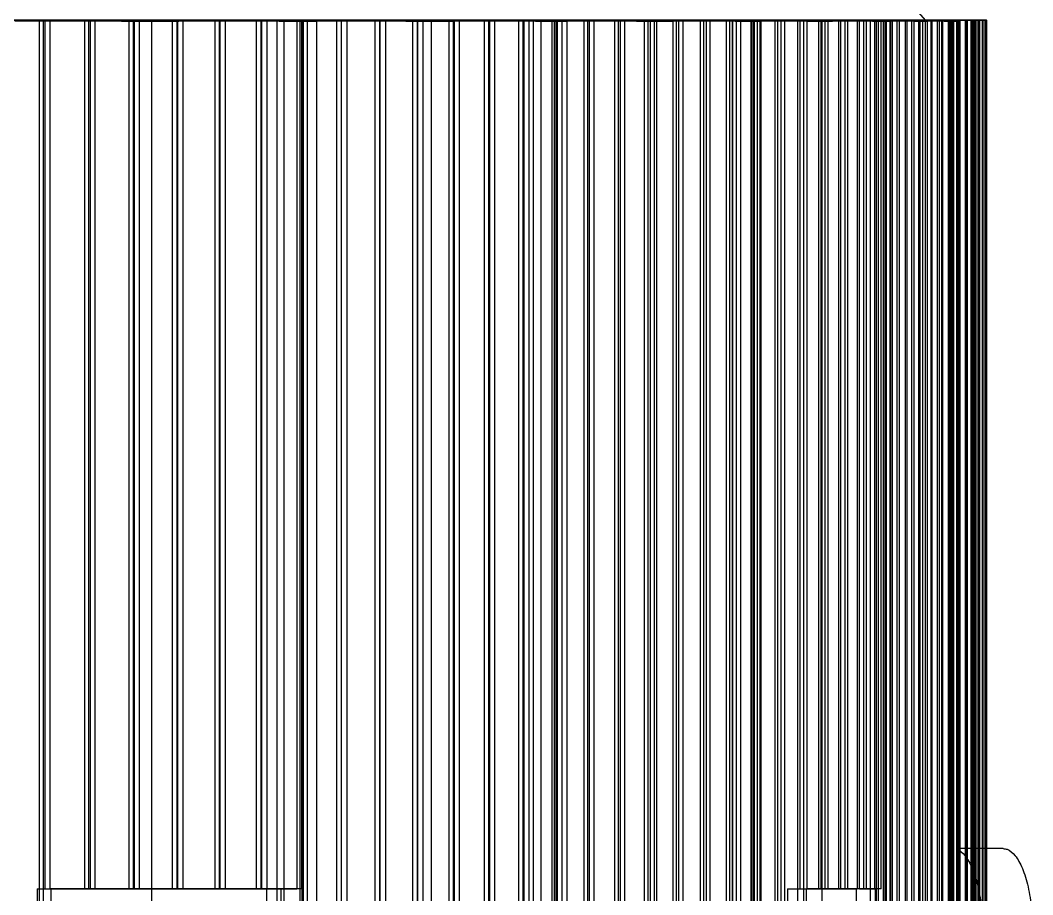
# Model space of a CAD drawing. Header units: millimetres. Extents: x -4172 to 126100, y -2 to 142133.
# Drawn here: x 65495 to 70583, y 44488 to 48883 of the extents above; entities that cross this region are included whole.
import ezdxf

# ---------------------------------------------------------------- set-up
doc = ezdxf.new("R2010")
doc.units = ezdxf.units.MM
doc.header["$LTSCALE"] = 100
doc.layers.add('Visible', color=7, linetype='Continuous', lineweight=25)

msp = doc.modelspace()

# ---------------------------------------------------------------- linework, layer by layer
at = {"layer": 'Visible'}
for p, q in [((70191.78, 48882.58), (48111.86, 48882.58)), ((61467.92, 48882.58), (70216.78, 48882.58)), ((70316.78, 48882.58), (61495.19, 48882.58)), ((65590.08, 48882.58), (65389.45, 48882.58)), ((65411.42, 48882.58), (65612.66, 48882.58)), ((66004.51, 48877.58), (65468.8, 48877.58)), ((65590.08, 48882.58), (65590.08, 43017.58)), ((65612.66, 48882.58), (65590.08, 48882.58)), ((65612.66, 43017.58), (65612.66, 48882.58)), ((65817.47, 48882.58), (65620.64, 48882.58)), ((65620.64, 48882.58), (65643.22, 48882.58)), ((65620.64, 44517.58), (65620.64, 48882.58)), ((65643.22, 48882.58), (65840.66, 48882.58)), ((65643.22, 48882.58), (65643.22, 44517.58)), ((65817.47, 48882.58), (65817.47, 44517.58)), ((65840.66, 48882.58), (65817.47, 48882.58)), ((65840.66, 44517.58), (65840.66, 48882.58)), ((66040.39, 48882.58), (65847.44, 48882.58)), ((65847.44, 44517.58), (65847.44, 48882.58)), ((65847.44, 48882.58), (65870.62, 48882.58)), ((65870.62, 48882.58), (66064.15, 48882.58)), ((65870.62, 48882.58), (65870.62, 44517.58)), ((66004.51, 48877.58), (66155.89, 48877.58)), ((66040.39, 48882.58), (66040.39, 44517.58)), ((66064.15, 48882.58), (66040.39, 48882.58)), ((66064.15, 44517.58), (66064.15, 48882.58)), ((66258.7, 48882.58), (66069.75, 48882.58)), ((66069.75, 44517.58), (66069.75, 48882.58)), ((66069.75, 48882.58), (66093.52, 48882.58)), ((66093.52, 48882.58), (66283.04, 48882.58)), ((66093.52, 48882.58), (66093.52, 44517.58)), ((66155.89, 44352.58), (66155.89, 48877.58)), ((66155.89, 48877.58), (66291.48, 48877.58)), ((66258.7, 48882.58), (66258.7, 44517.58)), ((66283.04, 48882.58), (66258.7, 48882.58)), ((66283.04, 44517.58), (66283.04, 48882.58)), ((66472.3, 48882.58), (66287.44, 48882.58)), ((66287.44, 44517.58), (66287.44, 48882.58)), ((66287.44, 48882.58), (66311.78, 48882.58)), ((66796.11, 48877.58), (66291.48, 48877.58)), ((66311.78, 48882.58), (66497.2, 48882.58)), ((66311.78, 48882.58), (66311.78, 44517.58)), ((66472.3, 48882.58), (66472.3, 44517.58)), ((66497.2, 48882.58), (66472.3, 48882.58)), ((66497.2, 44517.58), (66497.2, 48882.58)), ((66681.08, 48882.58), (66500.4, 48882.58)), ((66500.4, 44517.58), (66500.4, 48882.58)), ((66500.4, 48882.58), (66525.31, 48882.58)), ((66525.31, 48882.58), (66706.54, 48882.58)), ((66525.31, 48882.58), (66525.31, 44517.58)), ((66681.08, 48882.58), (66681.08, 44517.58)), ((66706.54, 48882.58), (66681.08, 48882.58)), ((66706.54, 44517.58), (66706.54, 48882.58)), ((66884.94, 48882.58), (66708.54, 48882.58)), ((66708.54, 44517.58), (66708.54, 48882.58)), ((66708.54, 48882.58), (66733.99, 48882.58)), ((66733.99, 48882.58), (66910.93, 48882.58)), ((66733.99, 48882.58), (66733.99, 44517.58)), ((66786.43, 43017.58), (66786.43, 48877.58)), ((66796.11, 48877.58), (66822.2, 48877.58)), ((66822.2, 48877.58), (66901.79, 48877.58)), ((66822.2, 43017.58), (66822.2, 48877.58)), ((66884.94, 48882.58), (66884.94, 44517.58)), ((66910.93, 48882.58), (66884.94, 48882.58)), ((66901.79, 43017.58), (66901.79, 48877.58)), ((66901.79, 48877.58), (66919.03, 48877.58)), ((66910.93, 44517.58), (66910.93, 48882.58)), ((67083.76, 48882.58), (66911.73, 48882.58)), ((66911.73, 48882.58), (66937.72, 48882.58)), ((66911.73, 43017.58), (66911.73, 48882.58)), ((66919.03, 48877.58), (66985.34, 48877.58)), ((66919.03, 43017.58), (66919.03, 48877.58)), ((66937.72, 48882.58), (67110.28, 48882.58)), ((66937.72, 48882.58), (66937.72, 43017.58)), ((66985.34, 43017.58), (66985.34, 48877.58)), ((67432.37, 48877.58), (66985.34, 48877.58)), ((67110.28, 48882.58), (67083.76, 48882.58)), ((67083.76, 48882.58), (67083.76, 43017.58)), ((67277.46, 48882.58), (67109.88, 48882.58)), ((67109.88, 43017.58), (67109.88, 48882.58)), ((67109.88, 48882.58), (67136.39, 48882.58)), ((67110.28, 43017.58), (67110.28, 48882.58)), ((67136.39, 48882.58), (67304.48, 48882.58)), ((67136.39, 48882.58), (67136.39, 43017.58)), ((67277.46, 48882.58), (67277.46, 43017.58)), ((67304.48, 48882.58), (67277.46, 48882.58)), ((67465.92, 48882.58), (67302.88, 48882.58)), ((67302.88, 48882.58), (67329.9, 48882.58)), ((67302.88, 43017.58), (67302.88, 48882.58)), ((67304.48, 43017.58), (67304.48, 48882.58)), ((67329.9, 48882.58), (67493.44, 48882.58)), ((67329.9, 48882.58), (67329.9, 43017.58)), ((67432.37, 48877.58), (67561, 48877.58)), ((67493.44, 48882.58), (67465.92, 48882.58)), ((67465.92, 48882.58), (67465.92, 43017.58)), ((67649.06, 48882.58), (67490.64, 48882.58)), ((67490.64, 43017.58), (67490.64, 48882.58)), ((67490.64, 48882.58), (67518.16, 48882.58)), ((67493.44, 43017.58), (67493.44, 48882.58)), ((67518.16, 48882.58), (67677.06, 48882.58)), ((67518.16, 48882.58), (67518.16, 43017.58)), ((67561, 48877.58), (67671.41, 48877.58)), ((67561, 43017.58), (67561, 48877.58)), ((67649.06, 48882.58), (67649.06, 43017.58)), ((67677.06, 48882.58), (67649.06, 48882.58)), ((68084.79, 48877.58), (67671.41, 48877.58)), ((67826.77, 48882.58), (67673.06, 48882.58)), ((67673.06, 48882.58), (67701.06, 48882.58)), ((67673.06, 43017.58), (67673.06, 48882.58)), ((67677.06, 43017.58), (67677.06, 48882.58)), ((67701.06, 48882.58), (67855.24, 48882.58)), ((67701.06, 48882.58), (67701.06, 43017.58)), ((67855.24, 48882.58), (67826.77, 48882.58)), ((67826.77, 48882.58), (67826.77, 43017.58)), ((67998.97, 48882.58), (67850.04, 48882.58)), ((67850.04, 43017.58), (67850.04, 48882.58)), ((67850.04, 48882.58), (67878.51, 48882.58)), ((67855.24, 43017.58), (67855.24, 48882.58)), ((67878.51, 48882.58), (68027.9, 48882.58)), ((67878.51, 48882.58), (67878.51, 43017.58)), ((67998.97, 48882.58), (67998.97, 43017.58)), ((68027.9, 48882.58), (67998.97, 48882.58)), ((68165.58, 48882.58), (68021.5, 48882.58)), ((68021.5, 48882.58), (68050.42, 48882.58)), ((68021.5, 43017.58), (68021.5, 48882.58)), ((68027.9, 43017.58), (68027.9, 48882.58)), ((68050.42, 48882.58), (68194.94, 48882.58)), ((68050.42, 48882.58), (68050.42, 43017.58)), ((68074.44, 43017.58), (68074.44, 48877.58)), ((68084.79, 48877.58), (68112.69, 48877.58)), ((68112.69, 48877.58), (68178.99, 48877.58)), ((68112.69, 43017.58), (68112.69, 48877.58)), ((68194.94, 48882.58), (68165.58, 48882.58)), ((68165.58, 48882.58), (68165.58, 43017.58)), ((68178.99, 43017.58), (68178.99, 48877.58)), ((68178.99, 48877.58), (68192.88, 48877.58)), ((68326.5, 48882.58), (68187.35, 48882.58)), ((68187.35, 43017.58), (68187.35, 48882.58)), ((68187.35, 48882.58), (68216.71, 48882.58)), ((68192.88, 48877.58), (68244.17, 48877.58)), ((68192.88, 43017.58), (68192.88, 48877.58)), ((68194.94, 43017.58), (68194.94, 48882.58)), ((68216.71, 48882.58), (68356.28, 48882.58)), ((68216.71, 48882.58), (68216.71, 43017.58)), ((68244.17, 43017.58), (68244.17, 48877.58)), ((68590.95, 48877.58), (68244.17, 48877.58)), ((68326.5, 48882.58), (68326.5, 43017.58)), ((68356.28, 48882.58), (68326.5, 48882.58)), ((68481.65, 48882.58), (68347.51, 48882.58)), ((68347.51, 48882.58), (68377.29, 48882.58)), ((68347.51, 43017.58), (68347.51, 48882.58)), ((68356.28, 43017.58), (68356.28, 48882.58)), ((68377.29, 48882.58), (68511.84, 48882.58)), ((68377.29, 48882.58), (68377.29, 43017.58)), ((68511.84, 48882.58), (68481.65, 48882.58)), ((68481.65, 48882.58), (68481.65, 43017.58)), ((68630.96, 48882.58), (68501.89, 48882.58)), ((68501.89, 43017.58), (68501.89, 48882.58)), ((68501.89, 48882.58), (68532.08, 48882.58)), ((68511.84, 43017.58), (68511.84, 48882.58)), ((68532.08, 48882.58), (68661.54, 48882.58)), ((68532.08, 48882.58), (68532.08, 43017.58)), ((68590.95, 48877.58), (68693.5, 48877.58)), ((68630.96, 48882.58), (68630.96, 43017.58)), ((68661.54, 48882.58), (68630.96, 48882.58)), ((68774.34, 48882.58), (68650.41, 48882.58)), ((68650.41, 48882.58), (68680.99, 48882.58)), ((68650.41, 43017.58), (68650.41, 48882.58)), ((68661.54, 43017.58), (68661.54, 48882.58)), ((68680.99, 48882.58), (68805.3, 48882.58)), ((68680.99, 48882.58), (68680.99, 43017.58)), ((68693.5, 48877.58), (68775.87, 48877.58)), ((68693.5, 43017.58), (68693.5, 48877.58)), ((68805.3, 48882.58), (68774.34, 48882.58)), ((68774.34, 48882.58), (68774.34, 43017.58)), ((69087.29, 48877.58), (68775.87, 48877.58)), ((68911.73, 48882.58), (68793, 48882.58)), ((68793, 43017.58), (68793, 48882.58)), ((68793, 48882.58), (68823.96, 48882.58)), ((68805.3, 43017.58), (68805.3, 48882.58)), ((68823.96, 48882.58), (68943.05, 48882.58)), ((68823.96, 48882.58), (68823.96, 43017.58)), ((68911.73, 48882.58), (68911.73, 43017.58)), ((68943.05, 48882.58), (68911.73, 48882.58)), ((69043.05, 48882.58), (68929.58, 48882.58)), ((68929.58, 48882.58), (68960.9, 48882.58)), ((68929.58, 43017.58), (68929.58, 48882.58)), ((68943.05, 43017.58), (68943.05, 48882.58)), ((68960.9, 48882.58), (69074.72, 48882.58)), ((68960.9, 48882.58), (68960.9, 43017.58)), ((69074.72, 48882.58), (69043.05, 48882.58)), ((69043.05, 48882.58), (69043.05, 43017.58)), ((69168.24, 48882.58), (69060.09, 48882.58)), ((69060.09, 43017.58), (69060.09, 48882.58)), ((69060.09, 48882.58), (69091.76, 48882.58)), ((69074.72, 43017.58), (69074.72, 48882.58)), ((69076.54, 43017.58), (69076.54, 48877.58)), ((69087.29, 48877.58), (69116.27, 48877.58)), ((69091.76, 48882.58), (69200.23, 48882.58)), ((69091.76, 48882.58), (69091.76, 43017.58)), ((69116.27, 48877.58), (69167.56, 48877.58)), ((69116.27, 43017.58), (69116.27, 48877.58)), ((69167.56, 43017.58), (69167.56, 48877.58)), ((69167.56, 48877.58), (69177.75, 48877.58)), ((69168.24, 48882.58), (69168.24, 43017.58)), ((69200.23, 48882.58), (69168.24, 48882.58)), ((69177.75, 48877.58), (69212.7, 48877.58)), ((69177.75, 43017.58), (69177.75, 48877.58)), ((69287.23, 48882.58), (69184.46, 48882.58)), ((69184.46, 48882.58), (69216.45, 48882.58)), ((69184.46, 43017.58), (69184.46, 48882.58)), ((69200.23, 43017.58), (69200.23, 48882.58)), ((69212.7, 43017.58), (69212.7, 48877.58)), ((69450.25, 48877.58), (69212.7, 48877.58)), ((69216.45, 48882.58), (69319.54, 48882.58)), ((69216.45, 48882.58), (69216.45, 43017.58)), ((69319.54, 48882.58), (69287.23, 48882.58)), ((69287.23, 48882.58), (69287.23, 43017.58)), ((69399.97, 48882.58), (69302.62, 48882.58)), ((69302.62, 43017.58), (69302.62, 48882.58)), ((69302.62, 48882.58), (69334.93, 48882.58)), ((69319.54, 43017.58), (69319.54, 48882.58)), ((69334.93, 48882.58), (69432.57, 48882.58)), ((69334.93, 48882.58), (69334.93, 43017.58)), ((69399.97, 48882.58), (69399.97, 43017.58)), ((69432.57, 48882.58), (69399.97, 48882.58)), ((69506.39, 48882.58), (69414.52, 48882.58)), ((69414.52, 48882.58), (69447.12, 48882.58)), ((69414.52, 44517.58), (69414.52, 48882.58)), ((69432.57, 43017.58), (69432.57, 48882.58)), ((69447.12, 48882.58), (69539.27, 48882.58)), ((69447.12, 48882.58), (69447.12, 44517.58)), ((69450.25, 48877.58), (69524.06, 48877.58)), ((69506.39, 48882.58), (69506.39, 44517.58)), ((69539.27, 48882.58), (69506.39, 48882.58)), ((69606.44, 48882.58), (69520.09, 48882.58)), ((69520.09, 44517.58), (69520.09, 48882.58)), ((69520.09, 48882.58), (69552.97, 48882.58)), ((69524.06, 44222.58), (69524.06, 48877.58)), ((69524.06, 48877.58), (69576.26, 48877.58)), ((69539.27, 44517.58), (69539.27, 48882.58)), ((69552.97, 48882.58), (69639.58, 48882.58)), ((69552.97, 48882.58), (69552.97, 44517.58)), ((69777.65, 48877.58), (69576.26, 48877.58)), ((69606.44, 48882.58), (69606.44, 44517.58)), ((69639.58, 48882.58), (69606.44, 48882.58)), ((69700.07, 48882.58), (69619.29, 48882.58)), ((69619.29, 44517.58), (69619.29, 48882.58)), ((69619.29, 48882.58), (69652.43, 48882.58)), ((69639.58, 44517.58), (69639.58, 48882.58)), ((69652.43, 48882.58), (69733.46, 48882.58)), ((69652.43, 48882.58), (69652.43, 44517.58)), ((69700.07, 48882.58), (69700.07, 44517.58)), ((69733.46, 48882.58), (69700.07, 48882.58)), ((69787.23, 48882.58), (69712.06, 48882.58)), ((69712.06, 44517.58), (69712.06, 48882.58)), ((69712.06, 48882.58), (69745.45, 48882.58)), ((69733.46, 44517.58), (69733.46, 48882.58)), ((69745.45, 48882.58), (69820.85, 48882.58)), ((69745.45, 48882.58), (69745.45, 44517.58)), ((69766.77, 43017.58), (69766.77, 48877.58)), ((69777.65, 48877.58), (69806.97, 48877.58)), ((69787.23, 48882.58), (69787.23, 44517.58)), ((69820.85, 48882.58), (69787.23, 48882.58)), ((69867.88, 48882.58), (69798.36, 48882.58)), ((69798.36, 48882.58), (69831.98, 48882.58)), ((69798.36, 43017.58), (69798.36, 48882.58)), ((69806.97, 48877.58), (69841.92, 48877.58)), ((69806.97, 43017.58), (69806.97, 48877.58)), ((69820.85, 44517.58), (69820.85, 48882.58)), ((69831.98, 48882.58), (69901.71, 48882.58)), ((69831.98, 48882.58), (69831.98, 43017.58)), ((69841.92, 43017.58), (69841.92, 48877.58)), ((69841.92, 48877.58), (69848.14, 48877.58)), ((69848.14, 48877.58), (69865.84, 48877.58)), ((69848.14, 43017.58), (69848.14, 48877.58)), ((69865.84, 43017.58), (69865.84, 48877.58)), ((69988, 48877.58), (69865.84, 48877.58)), ((69901.71, 48882.58), (69867.88, 48882.58)), ((69867.88, 48882.58), (69867.88, 43017.58)), ((69941.98, 48882.58), (69878.13, 48882.58)), ((69878.13, 43017.58), (69878.13, 48882.58)), ((69878.13, 48882.58), (69911.97, 48882.58)), ((69901.71, 43017.58), (69901.71, 48882.58)), ((69911.97, 48882.58), (69976, 48882.58)), ((69911.97, 48882.58), (69911.97, 43017.58)), ((69941.98, 48882.58), (69941.98, 43017.58)), ((69976, 48882.58), (69941.98, 48882.58)), ((70009.48, 48882.58), (69951.35, 48882.58)), ((69951.35, 48882.58), (69985.38, 48882.58)), ((69951.35, 43017.58), (69951.35, 48882.58)), ((69976, 43017.58), (69976, 48882.58)), ((69985.38, 48882.58), (70043.68, 48882.58)), ((69985.38, 48882.58), (69985.38, 43017.58)), ((69988, 48877.58), (70031.16, 48877.58)), ((70043.68, 48882.58), (70009.48, 48882.58)), ((70009.48, 48882.58), (70009.48, 43017.58)), ((70070.35, 48882.58), (70017.97, 48882.58)), ((70017.97, 43017.58), (70017.97, 48882.58)), ((70017.97, 48882.58), (70052.18, 48882.58)), ((70031.16, 48877.58), (70051.83, 48877.58)), ((70031.16, 43017.58), (70031.16, 48877.58)), ((70043.68, 43017.58), (70043.68, 48882.58)), ((70137.98, 48877.58), (70051.83, 48877.58)), ((70052.18, 48882.58), (70104.72, 48882.58)), ((70052.18, 48882.58), (70052.18, 43017.58)), ((70070.35, 48882.58), (70070.35, 43017.58)), ((70104.72, 48882.58), (70070.35, 48882.58)), ((70124.57, 48882.58), (70077.97, 48882.58)), ((70077.97, 48882.58), (70112.33, 48882.58)), ((70077.97, 43017.58), (70077.97, 48882.58)), ((70104.72, 43017.58), (70104.72, 48882.58)), ((70112.33, 48882.58), (70159.08, 48882.58)), ((70112.33, 48882.58), (70112.33, 43017.58)), ((70159.08, 48882.58), (70124.57, 48882.58)), ((70124.57, 48882.58), (70124.57, 43017.58)), ((70127.26, 43017.58), (70127.26, 48877.58)), ((70172.11, 48882.58), (70131.29, 48882.58)), ((70131.29, 43017.58), (70131.29, 48882.58)), ((70131.29, 48882.58), (70165.8, 48882.58)), ((70137.98, 48877.58), (70166.87, 48877.58)), ((70159.08, 43017.58), (70159.08, 48882.58)), ((70165.8, 48882.58), (70206.73, 48882.58)), ((70165.8, 48882.58), (70165.8, 43017.58)), ((70166.87, 48877.58), (70184.58, 48877.58)), ((70166.87, 43017.58), (70166.87, 48877.58)), ((70172.11, 48882.58), (70172.11, 43017.58)), ((70206.73, 48882.58), (70172.11, 48882.58)), ((70212.93, 48882.58), (70177.94, 48882.58)), ((70177.94, 48882.58), (70212.56, 48882.58)), ((70177.94, 43017.58), (70177.94, 48882.58)), ((70184.58, 43017.58), (70184.58, 48877.58)), ((70184.58, 48877.58), (70186.67, 48877.58)), ((70186.67, 43017.58), (70186.67, 48877.58)), ((70190.27, 48877.58), (70186.67, 48877.58)), ((70190.27, 48877.58), (70201.67, 48877.58)), ((70191.78, 48877.58), (70191.78, 48882.58)), ((70191.78, 48882.58), (70204.08, 48882.58)), ((70210.68, 48882.58), (70191.78, 48882.58)), ((70191.78, 48882.58), (70204.08, 48882.58)), ((70209.96, 48882.58), (70191.78, 48882.58)), ((70201.67, 43017.58), (70201.67, 48877.58)), ((70204.08, 48882.58), (70204.08, 43017.58)), ((70206.73, 43017.58), (70206.73, 48882.58)), ((70209.96, 48882.58), (70245.41, 48882.58)), ((70209.96, 43017.58), (70209.96, 48882.58)), ((70210.68, 48882.58), (70245.41, 48882.58)), ((70210.68, 43017.58), (70210.68, 48882.58)), ((70212.56, 48882.58), (70247.66, 48882.58)), ((70212.56, 48882.58), (70212.56, 43017.58)), ((70247.66, 48882.58), (70212.93, 48882.58)), ((70212.93, 48882.58), (70212.93, 43017.58)), ((70245.18, 48882.58), (70215.67, 48882.58)), ((70215.67, 48882.58), (70215.67, 43017.58)), ((70250.39, 48882.58), (70215.67, 48882.58)), ((70216.78, 43017.58), (70216.78, 48882.58)), ((70247.02, 48882.58), (70217.86, 48882.58)), ((70217.86, 43017.58), (70217.86, 48882.58)), ((70217.86, 48882.58), (70252.6, 48882.58)), ((70245.18, 43017.58), (70245.18, 48882.58)), ((70245.18, 48882.58), (70279.99, 48882.58)), ((70245.41, 48882.58), (70245.41, 43017.58)), ((70247.02, 48882.58), (70247.02, 43017.58)), ((70281.85, 48882.58), (70247.02, 48882.58)), ((70247.66, 43017.58), (70247.66, 48882.58)), ((70272.93, 48882.58), (70249.27, 48882.58)), ((70284.08, 48882.58), (70249.27, 48882.58)), ((70249.27, 48882.58), (70249.27, 43017.58)), ((70250.39, 48882.58), (70279.99, 48882.58)), ((70250.39, 43017.58), (70250.39, 48882.58)), ((70274.37, 48882.58), (70251.06, 48882.58)), ((70251.06, 48882.58), (70285.88, 48882.58)), ((70251.06, 43017.58), (70251.06, 48882.58)), ((70252.6, 48882.58), (70281.85, 48882.58)), ((70252.6, 48882.58), (70252.6, 43017.58)), ((70272.93, 48882.58), (70307.82, 48882.58)), ((70272.93, 43017.58), (70272.93, 48882.58)), ((70309.26, 48882.58), (70274.37, 48882.58)), ((70274.37, 48882.58), (70274.37, 43017.58)), ((70293.91, 48882.58), (70276.11, 48882.58)), ((70276.11, 48882.58), (70276.11, 43017.58)), ((70311, 48882.58), (70276.11, 48882.58)), ((70294.95, 48882.58), (70277.5, 48882.58)), ((70277.5, 43017.58), (70277.5, 48882.58)), ((70277.5, 48882.58), (70312.4, 48882.58)), ((70279.99, 48882.58), (70279.99, 43017.58)), ((70281.85, 43017.58), (70281.85, 48882.58)), ((70284.08, 48882.58), (70307.82, 48882.58)), ((70284.08, 43017.58), (70284.08, 48882.58)), ((70285.88, 48882.58), (70309.26, 48882.58)), ((70285.88, 48882.58), (70285.88, 43017.58)), ((70293.91, 43017.58), (70293.91, 48882.58)), ((70293.91, 48882.58), (70328.86, 48882.58)), ((70294.95, 48882.58), (70294.95, 43017.58)), ((70329.9, 48882.58), (70294.95, 48882.58)), ((70308.13, 48882.58), (70296.2, 48882.58)), ((70331.14, 48882.58), (70296.2, 48882.58)), ((70296.2, 48882.58), (70296.2, 43017.58)), ((70308.77, 48882.58), (70297.19, 48882.58)), ((70297.19, 48882.58), (70332.13, 48882.58)), ((70297.19, 43017.58), (70297.19, 48882.58)), ((70307.82, 48882.58), (70307.82, 43017.58)), ((70308.13, 48882.58), (70343.11, 48882.58)), ((70308.13, 43017.58), (70308.13, 48882.58)), ((70343.75, 48882.58), (70308.77, 48882.58)), ((70308.77, 48882.58), (70308.77, 43017.58)), ((70309.26, 43017.58), (70309.26, 48882.58)), ((70315.57, 48882.58), (70309.51, 48882.58)), ((70309.51, 48882.58), (70309.51, 43017.58)), ((70344.49, 48882.58), (70309.51, 48882.58)), ((70315.8, 48882.58), (70310.09, 48882.58)), ((70310.09, 43017.58), (70310.09, 48882.58)), ((70310.09, 48882.58), (70345.08, 48882.58)), ((70311, 48882.58), (70328.86, 48882.58)), ((70311, 43017.58), (70311, 48882.58)), ((70312.4, 48882.58), (70329.9, 48882.58)), ((70312.4, 48882.58), (70312.4, 43017.58)), ((70315.57, 43017.58), (70315.57, 48882.58)), ((70315.57, 48882.58), (70350.57, 48882.58)), ((70315.8, 48882.58), (70315.8, 43017.58)), ((70350.8, 48882.58), (70315.8, 48882.58)), ((70316.78, 48882.58), (70316.05, 48882.58)), ((70351.05, 48882.58), (70316.05, 48882.58)), ((70316.05, 48882.58), (70316.05, 43017.58)), ((70316.22, 48882.58), (70351.22, 48882.58)), ((70316.22, 43017.58), (70316.22, 48882.58)), ((70316.78, 43017.58), (70316.78, 48882.58)), ((70316.78, 43017.58), (70316.78, 48882.58)), ((70328.86, 48882.58), (70328.86, 43017.58)), ((70329.9, 43017.58), (70329.9, 48882.58)), ((70331.14, 48882.58), (70343.11, 48882.58)), ((70331.14, 43017.58), (70331.14, 48882.58)), ((70332.13, 48882.58), (70343.75, 48882.58)), ((70332.13, 48882.58), (70332.13, 43017.58)), ((70343.11, 48882.58), (70343.11, 43017.58)), ((70343.75, 43017.58), (70343.75, 48882.58)), ((70344.49, 48882.58), (70350.57, 48882.58)), ((70344.49, 43017.58), (70344.49, 48882.58)), ((70345.08, 48882.58), (70350.8, 48882.58)), ((70345.08, 48882.58), (70345.08, 43017.58)), ((70350.57, 48882.58), (70350.57, 43017.58)), ((70350.8, 43017.58), (70350.8, 48882.58)), ((70351.05, 48882.58), (70351.78, 48882.58)), ((70351.05, 43017.58), (70351.05, 48882.58)), ((70351.22, 48882.58), (70351.22, 43017.58)), ((70351.78, 43017.58), (70351.78, 48882.58)), ((70434.82, 44719.51), (70201.67, 44719.51)), ((65581, 44517.58), (66734.07, 44517.58)), ((65581, 44517.58), (65581, 44096.18)), ((65581, 44517.58), (65650.97, 44517.58)), ((65620.64, 44517.58), (65643.22, 44517.58)), ((65620.64, 44517.58), (65817.47, 44517.58)), ((65840.66, 44517.58), (65643.22, 44517.58)), ((65650.97, 43017.58), (65650.97, 44517.58)), ((66803.99, 44517.58), (65650.97, 44517.58)), ((65840.66, 44517.58), (65817.47, 44517.58)), ((65847.44, 44517.58), (65870.62, 44517.58)), ((65847.44, 44517.58), (66040.39, 44517.58)), ((66064.15, 44517.58), (65870.62, 44517.58)), ((66064.15, 44517.58), (66040.39, 44517.58)), ((66069.75, 44517.58), (66093.52, 44517.58)), ((66069.75, 44517.58), (66258.7, 44517.58)), ((66283.04, 44517.58), (66093.52, 44517.58)), ((66283.04, 44517.58), (66258.7, 44517.58)), ((66287.44, 44517.58), (66311.78, 44517.58)), ((66287.44, 44517.58), (66472.3, 44517.58)), ((66497.2, 44517.58), (66311.78, 44517.58)), ((66497.2, 44517.58), (66472.3, 44517.58)), ((66500.4, 44517.58), (66525.31, 44517.58)), ((66500.4, 44517.58), (66681.08, 44517.58)), ((66706.54, 44517.58), (66525.31, 44517.58)), ((66706.54, 44517.58), (66681.08, 44517.58)), ((66708.54, 44517.58), (66884.94, 44517.58)), ((66708.54, 44517.58), (66733.99, 44517.58)), ((66910.93, 44517.58), (66733.99, 44517.58)), ((66734.07, 43017.58), (66734.07, 44517.58)), ((66803.99, 44517.58), (66734.07, 44517.58)), ((66803.99, 44517.58), (66803.99, 43017.58)), ((66910.93, 44517.58), (66884.94, 44517.58)), ((69351.08, 44517.58), (69696.49, 44517.58)), ((69351.08, 44517.58), (69351.08, 43017.58)), ((69351.08, 44517.58), (69445.31, 44517.58)), ((69414.52, 44517.58), (69447.12, 44517.58)), ((69414.52, 44517.58), (69506.39, 44517.58)), ((69445.31, 43017.58), (69445.31, 44517.58)), ((69790.87, 44517.58), (69445.31, 44517.58)), ((69539.27, 44517.58), (69447.12, 44517.58)), ((69539.27, 44517.58), (69506.39, 44517.58)), ((69520.09, 44517.58), (69552.97, 44517.58)), ((69520.09, 44517.58), (69606.44, 44517.58)), ((69639.58, 44517.58), (69552.97, 44517.58)), ((69639.58, 44517.58), (69606.44, 44517.58)), ((69619.29, 44517.58), (69652.43, 44517.58)), ((69619.29, 44517.58), (69700.07, 44517.58)), ((69733.46, 44517.58), (69652.43, 44517.58)), ((69696.49, 43017.58), (69696.49, 44517.58)), ((69790.87, 44517.58), (69696.49, 44517.58)), ((69733.46, 44517.58), (69700.07, 44517.58)), ((69712.06, 44517.58), (69745.45, 44517.58)), ((69712.06, 44517.58), (69787.23, 44517.58)), ((69820.85, 44517.58), (69745.45, 44517.58)), ((69820.85, 44517.58), (69787.23, 44517.58)), ((69790.87, 44517.58), (69790.87, 43017.58))]:
    msp.add_line(p, q, dxfattribs=at)
msp.add_arc((57036.78, 37769.16), 17108.42, 40.510533, 105.020452, dxfattribs=at)
for points, knots in [([(70201.67, 44716.17), (70201.78, 44716.13), (70201.89, 44716.09), (70202, 44716.05), (70215.88, 44710.97), (70229.69, 44700.2), (70242.78, 44683.91), (70255.8, 44667.73), (70268.11, 44646.09), (70279.12, 44619.66), (70290.05, 44593.43), (70299.7, 44562.48), (70307.57, 44527.93), (70315.39, 44493.57), (70321.46, 44455.67), (70325.4, 44415.67), (70329.33, 44375.9), (70331.16, 44334.07), (70330.7, 44291.87), (70330.25, 44249.9), (70327.55, 44207.58), (70322.58, 44166.7), (70317.5, 44124.84), (70310.06, 44084.5), (70300.47, 44047.53), (70291.2, 44011.82), (70279.94, 43979.28), (70267.04, 43951.39), (70254.2, 43923.63), (70239.76, 43900.48), (70224.22, 43883.11), (70216.92, 43874.96), (70209.38, 43868.08), (70201.67, 43862.54)], [1.8024658, 1.8024658, 1.8024658, 1.8024658, 1.8048237, 1.8048237, 1.8048237, 2.0988994, 2.0988994, 2.0988994, 2.3912286, 2.3912286, 2.3912286, 2.6815014, 2.6815014, 2.6815014, 2.9701515, 2.9701515, 2.9701515, 3.2572424, 3.2572424, 3.2572424, 3.5428353, 3.5428353, 3.5428353, 3.8352237, 3.8352237, 3.8352237, 4.1176484, 4.1176484, 4.1176484, 4.3987915, 4.3987915, 4.3987915, 4.5308168, 4.5308168, 4.5308168, 4.5308168]), ([(70434.82, 44719.5), (70441.1, 44719.5), (70447.42, 44718.36), (70453.72, 44716.05), (70467.61, 44710.97), (70481.41, 44700.2), (70494.5, 44683.91), (70507.52, 44667.73), (70519.83, 44646.09), (70530.84, 44619.66), (70541.77, 44593.43), (70551.42, 44562.48), (70559.29, 44527.93), (70567.11, 44493.57), (70573.18, 44455.67), (70577.12, 44415.67), (70581.05, 44375.9), (70582.88, 44334.07), (70582.43, 44291.87), (70581.98, 44249.9), (70579.27, 44207.58), (70574.31, 44166.7), (70569.23, 44124.84), (70561.78, 44084.5), (70552.19, 44047.53), (70542.93, 44011.82), (70531.66, 43979.28), (70518.76, 43951.39), (70505.93, 43923.63), (70491.48, 43900.48), (70475.94, 43883.11), (70460.48, 43865.83), (70443.94, 43854.28), (70426.94, 43849.16), (70424.88, 43848.54), (70422.82, 43848.01), (70420.74, 43847.58)], [1.6712839, 1.6712839, 1.6712839, 1.6712839, 1.8048237, 1.8048237, 1.8048237, 2.0988994, 2.0988994, 2.0988994, 2.3912286, 2.3912286, 2.3912286, 2.6815014, 2.6815014, 2.6815014, 2.9701515, 2.9701515, 2.9701515, 3.2572424, 3.2572424, 3.2572424, 3.5428353, 3.5428353, 3.5428353, 3.8352237, 3.8352237, 3.8352237, 4.1176484, 4.1176484, 4.1176484, 4.3987915, 4.3987915, 4.3987915, 4.6784958, 4.6784958, 4.6784958, 4.712389, 4.712389, 4.712389, 4.712389])]:
    msp.add_open_spline(points, degree=3, knots=knots, dxfattribs=at)

doc.saveas('drawing.dxf')
